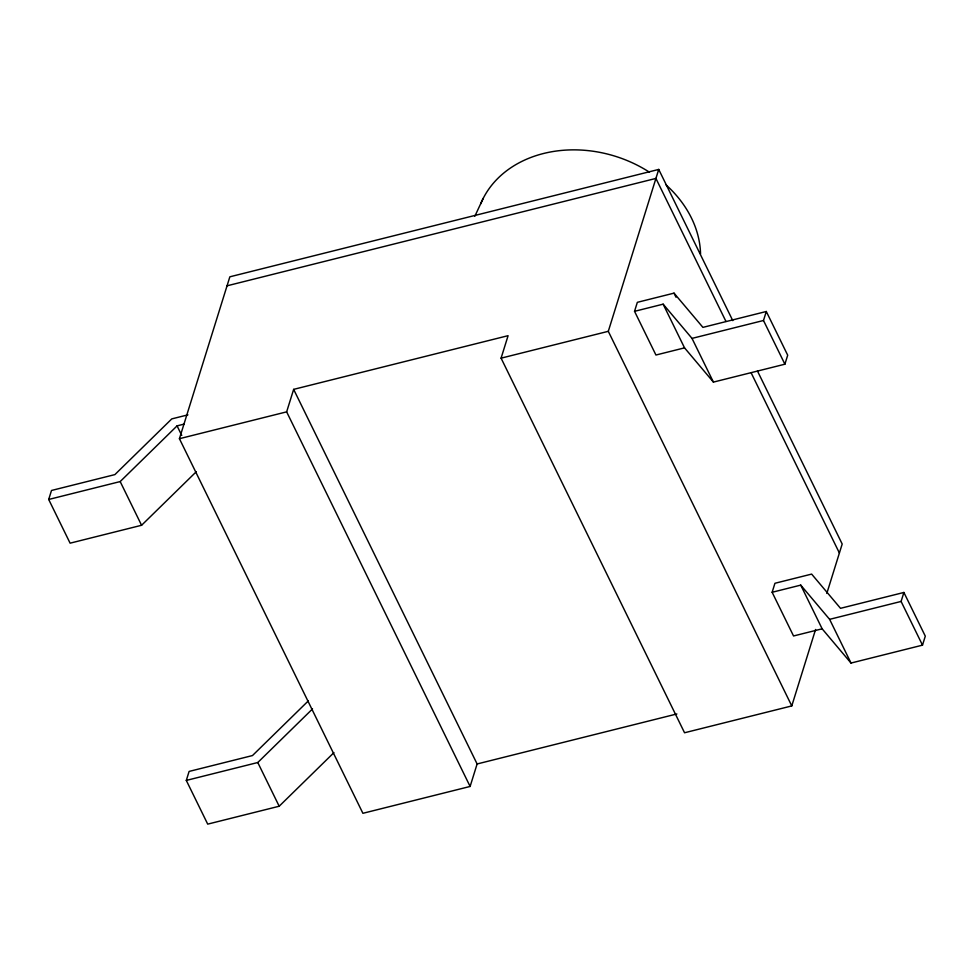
<?xml version="1.0" encoding="UTF-8"?>
<svg xmlns="http://www.w3.org/2000/svg" width="974" height="974" viewBox="0 0 974 974"><rect width="100%" height="100%" fill="white"/><g stroke="black" fill="none" stroke-linecap="round" stroke-linejoin="round"><path stroke-width="1.46" d="M196.334 471.672L141.583 525.278L70.104 543.175L48.7 499.467L51.5 490.47L114.883 474.606L171.777 418.893L187.921 414.851M815.579 629.472L791.777 705.919L684.552 732.765L501.086 358.164L508.087 335.677L293.649 389.369L477.114 763.969L470.113 786.456L362.9 813.302L179.423 438.702L229.852 276.811L658.728 169.427L732.777 320.629M470.113 786.456L286.648 411.856L293.649 389.369M333.936 752.622L279.185 806.229L207.706 824.126L186.302 780.418L189.102 771.432L252.485 755.556L308.308 700.903M791.777 705.919L608.3 331.318L658.728 169.427M634.537 311.327L637.337 302.33L674.02 293.137L702.911 327.374L766.294 311.497L787.698 355.206L784.898 364.203L713.418 382.1L684.539 347.864L663.136 304.168L634.537 311.327L655.94 355.023L684.539 347.864M784.898 364.203L763.494 320.495L766.294 311.497M772.139 592.277L774.939 583.28L811.634 574.1L840.513 608.324L903.896 592.46L925.3 636.156L922.5 645.153L851.02 663.051L822.141 628.814L800.738 585.118L772.139 592.277L793.542 635.973L822.141 628.814M826.816 593.409L842.193 544.028L757.468 371.033M922.5 645.153L901.096 601.445L903.896 592.46M474.825 216.265L483.201 198.367M48.7 499.467L120.179 481.57L177.073 425.869L184.22 424.08M186.302 780.418L257.781 762.52L312.532 708.914M227.052 285.808L655.928 178.425L725.971 321.457M179.423 438.702L286.648 411.856M501.086 358.164L608.3 331.318M663.136 304.168L692.015 338.392L763.494 320.495M800.738 585.118L829.617 619.342L901.096 601.445M477.114 763.969L676.869 713.954M751.331 373.212L839.393 553.025M674.02 293.137L676.029 297.24M692.015 338.392L713.418 382.1M829.617 619.342L851.02 663.051M177.073 425.869L181.761 435.427M120.179 481.57L141.583 525.278M257.781 762.52L279.185 806.229M480.693 203.834A114.542 91.958 17.3 0 1 649.414 172.179M666.07 184.914A114.542 91.958 17.3 0 1 700.549 253.983"/></g></svg>
